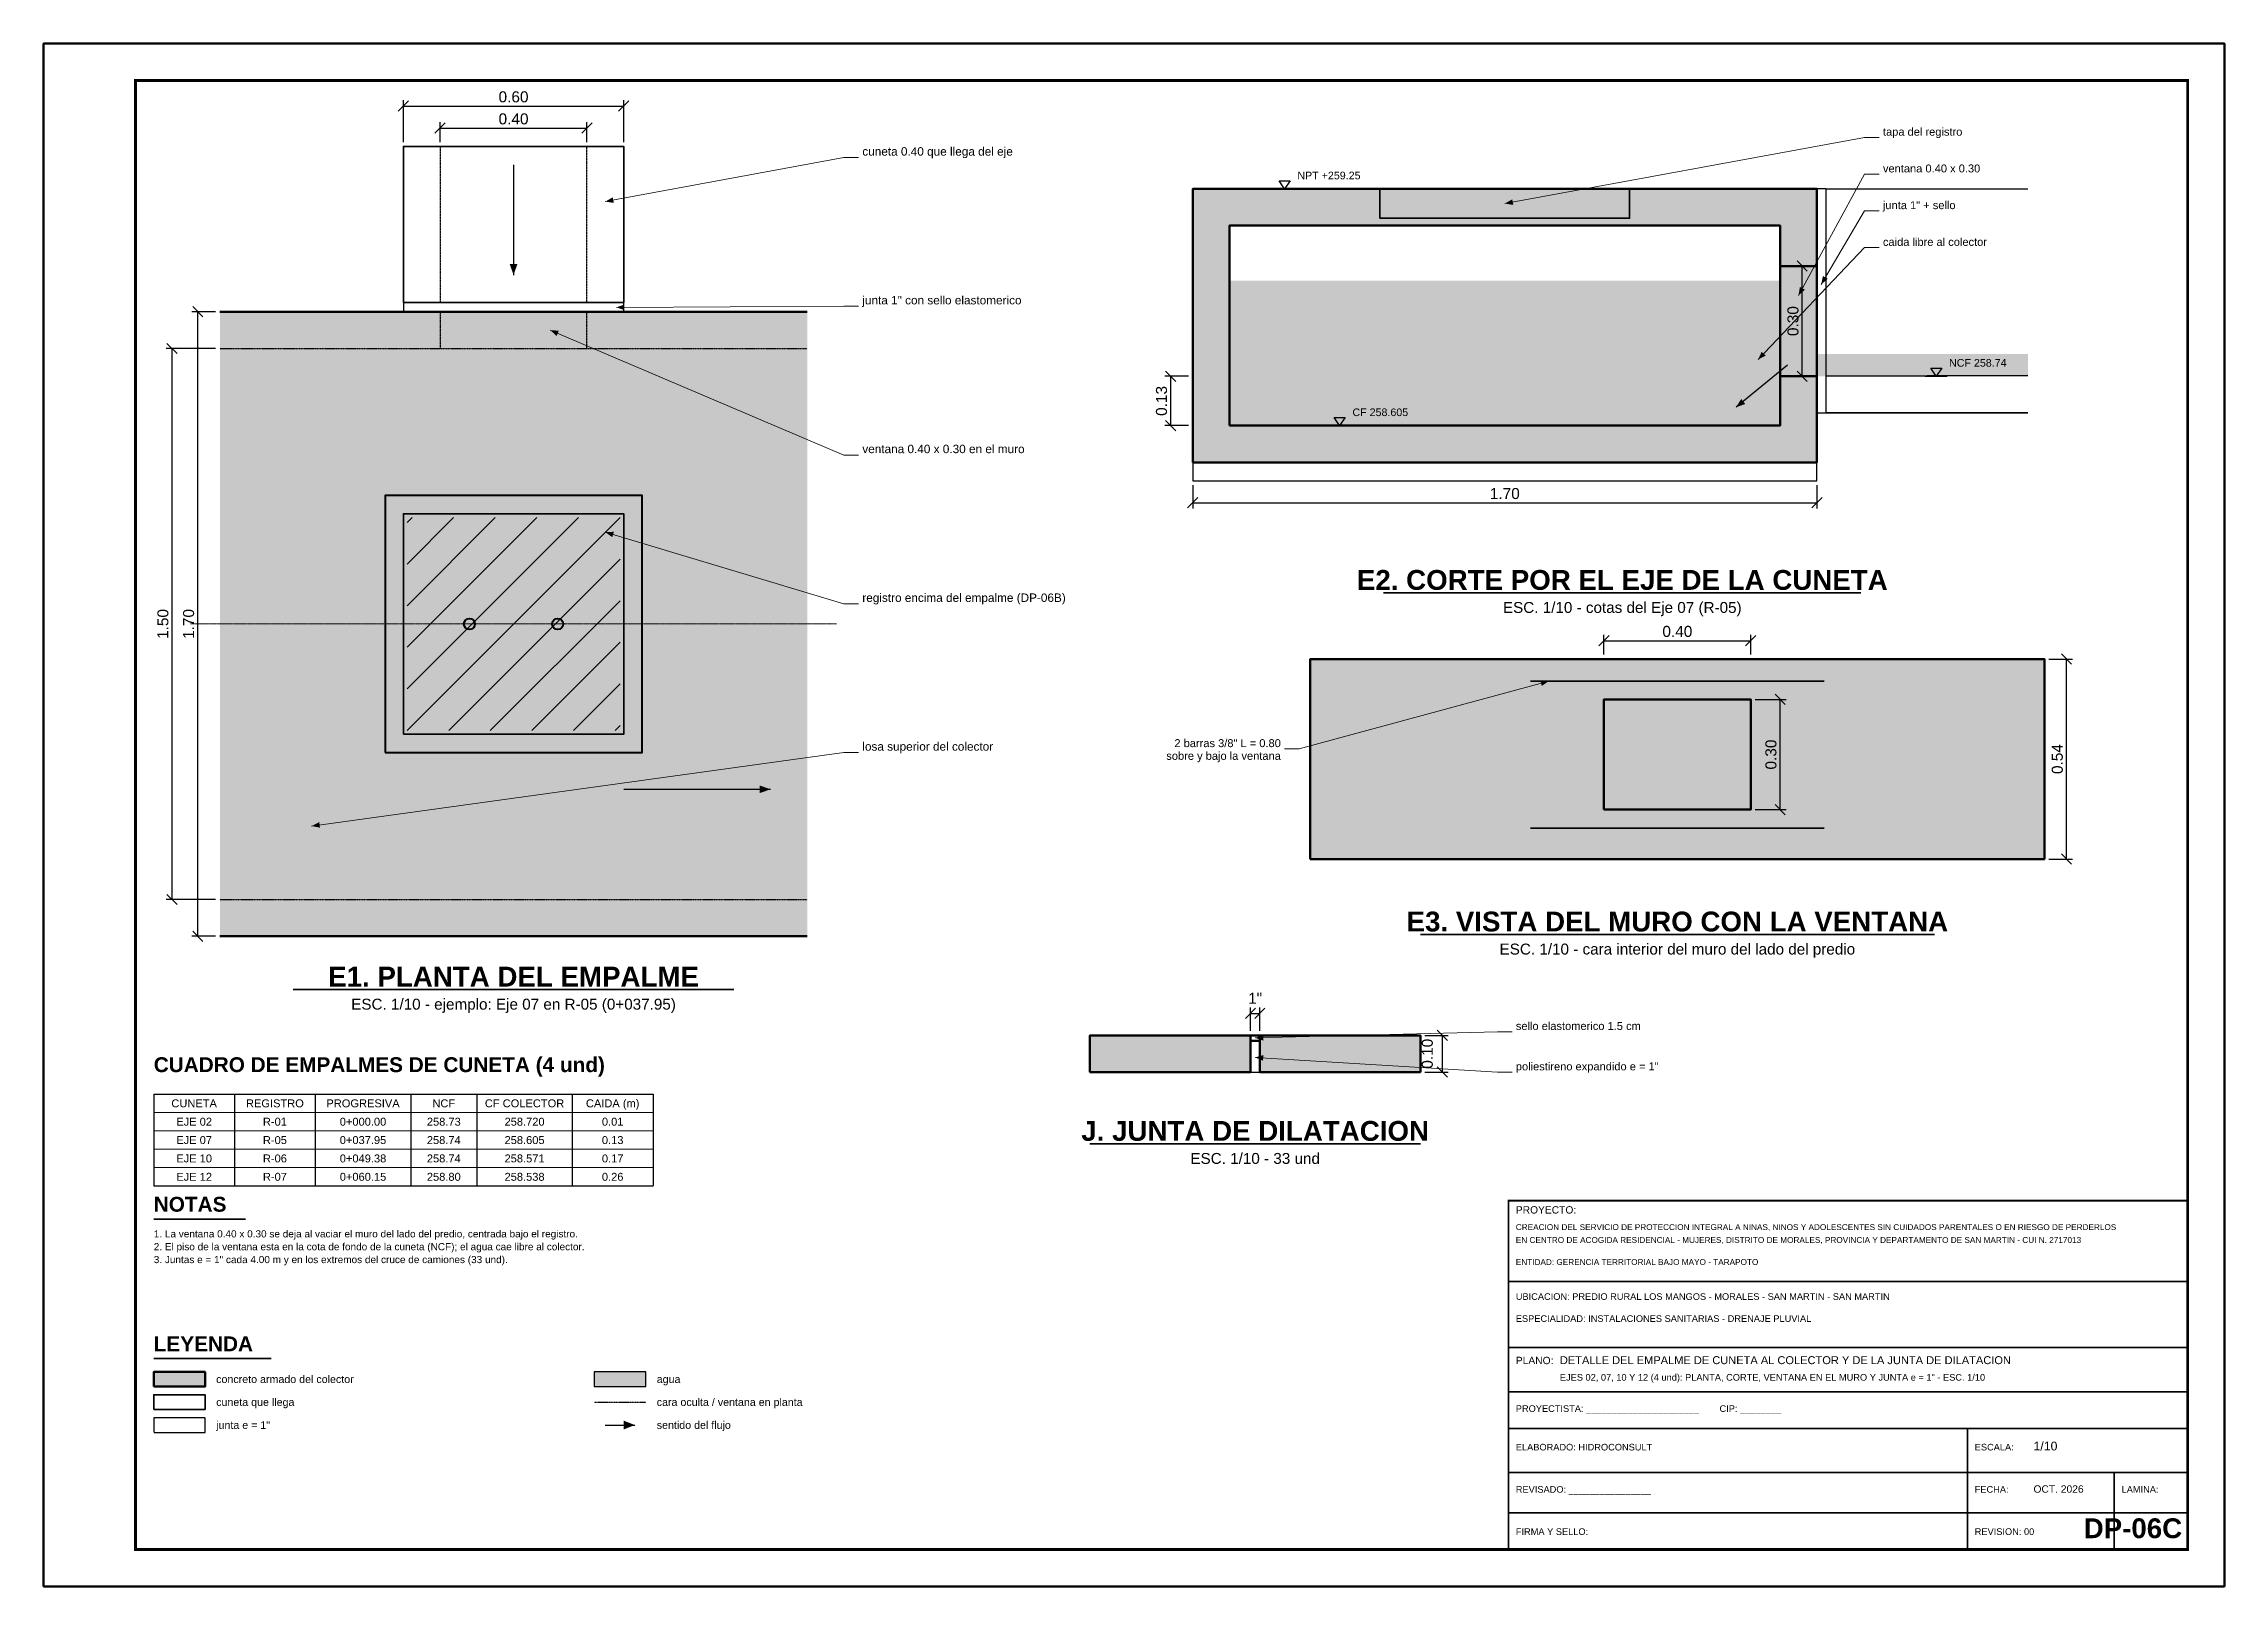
# Paper-space layout 'DP-06C' of a CAD drawing. Header units: metres, sheet in millimetres. Extents: x 0 to 594, y 0 to 420.
# The model-space entities are those that its viewports show. They can reach past a viewport. Long polylines and large blocks are cut down to what shows.
import ezdxf
from ezdxf.enums import TextEntityAlignment as Align

# ---------------------------------------------------------------- set-up
doc = ezdxf.new("R2010")
doc.units = ezdxf.units.M
doc.header["$LTSCALE"] = 0.25
for name, pattern in [('CENTER', [5.08, 3.175, -0.635, 0.635, -0.635]), ('DASHED', [1.524, 1.27, -0.254]), ('HIDDEN', [0.375, 0.25, -0.125])]:
    doc.linetypes.add(name, pattern=pattern)
for name, color, linetype, lineweight in [('ACERO', 1, 'CONTINUOUS', 35), ('CONCRETO', 250, 'CONTINUOUS', 50), ('CONCRETO-OCULTO', 8, 'HIDDEN', 25), ('CORTES', 6, 'CONTINUOUS', 50), ('COTAS', 94, 'CONTINUOUS', 18), ('CUNETA', 3, 'CONTINUOUS', 35), ('EJE-COLECTOR', 1, 'CENTER', 18), ('GRILLA', 9, 'CONTINUOUS', 13), ('LLAMADAS', 30, 'CONTINUOUS', 18), ('MARCO', 7, 'CONTINUOUS', 50), ('MARCO-METALICO', 32, 'CONTINUOUS', 40), ('REGISTRO', 32, 'CONTINUOUS', 35), ('REGISTRO-TAPA', 30, 'CONTINUOUS', 18), ('ROTULO', 7, 'CONTINUOUS', 35), ('TERRENO', 7, 'CONTINUOUS', 30), ('TITULOS', 160, 'CONTINUOUS', 35)]:
    doc.layers.add(name, color=color, linetype=linetype, lineweight=lineweight)
doc.layers.add('AGUA-RELLENO', color=150, linetype='CONTINUOUS', true_color=0xcde4f6)
doc.layers.add('CONCRETO-ACHURADO', color=8, linetype='CONTINUOUS', true_color=0xe2e2e2)
for name, color, linetype in [('CUNETA-OCULTA', 3, 'HIDDEN'), ('FLUJO', 150, 'CONTINUOUS'), ('JUNTAS', 8, 'DASHED'), ('LEYENDA', 7, 'CONTINUOUS'), ('NIVELES', 7, 'CONTINUOUS'), ('ROTULO-TEXTO', 7, 'CONTINUOUS'), ('SOLADO', 8, 'CONTINUOUS'), ('TEXTOS', 7, 'CONTINUOUS'), ('TEXTOS-NOTAS', 7, 'CONTINUOUS')]:
    doc.layers.add(name, color=color, linetype=linetype)
doc.styles.get("Standard").update_dxf_attribs({"font": 'arial.ttf'})
doc.styles.add('TITULOS', font='arialbd.ttf')
doc.dimstyles.new('COT-10', dxfattribs={"dimscale": 0.01, "dimtxt": 3, "dimasz": 2.2, "dimexe": 1.6, "dimexo": 1.2, "dimgap": 1, "dimtad": 1, "dimzin": 0, "dimdsep": 46, "dimtxsty": 'Standard', "dimtsz": 1.4, "dimcen": 2.5, "dimclrd": 256, "dimclre": 256, "dimclrt": 7, "dimazin": 3, "dimtfac": 1, "dimtmove": 0, "dimatfit": 3})

# ---------------------------------------------------------------- blocks, each defined once
blk = doc.blocks.new('REGISTRO-PLANTA')
at = {"layer": 'MARCO-METALICO'}
blk.add_lwpolyline([(-0.35, -0.35), (0.35, -0.35), (0.35, 0.35), (-0.35, 0.35)], close=True, dxfattribs=at)
for centre in [(-0.12, 0), (0.12, 0)]:
    blk.add_circle(centre, 0.015, dxfattribs=at)
at = {"layer": 'REGISTRO'}
blk.add_lwpolyline([(-0.3, -0.3), (0.3, -0.3), (0.3, 0.3), (-0.3, 0.3)], close=True, dxfattribs=at)
at = {"layer": 'REGISTRO-TAPA'}
for p, q in [((-0.29, 0.2765), (-0.2765, 0.29)), ((-0.29, 0.1632), (-0.1632, 0.29)), ((-0.29, 0.0499), (-0.0499, 0.29)), ((-0.29, -0.0634), (0.0634, 0.29)), ((-0.29, -0.1767), (0.1767, 0.29)), ((-0.29, -0.29), (0.29, 0.29)), ((-0.1767, -0.29), (0.29, 0.1767)), ((-0.0634, -0.29), (0.29, 0.0634)), ((0.0499, -0.29), (0.29, -0.0499)), ((0.1632, -0.29), (0.29, -0.1632)), ((0.2765, -0.29), (0.29, -0.2765))]:
    blk.add_line(p, q, dxfattribs=at)
blk = doc.blocks.new('_OBLIQUE')
at = {"color": 0, "linetype": 'BYBLOCK'}
blk.add_line((-0.5, -0.5), (0.5, 0.5), dxfattribs=at)
blk = doc.blocks.new('*D131')
for p, q in [((236.498, 3.5946), (236.454, 3.5946)), ((236.47, 3.2946), (236.47, 3.5946)), ((236.498, 3.2946), (236.454, 3.2946))]:
    blk.add_line(p, q)
at = {"layer": 'Defpoints'}
for p in [(236.51, 3.5946), (236.47, 3.2946), (236.51, 3.2946)]:
    blk.add_point(p, dxfattribs=at)
at = {"layer": 'COTAS', "xscale": 0.027999999999999997, "yscale": 0.027999999999999997, "rotation": 90}
for p in [(236.47, 3.5946), (236.47, 3.2946)]:
    blk.add_blockref('_OBLIQUE', p, dxfattribs=at)
at = {"layer": 'COTAS', "color": 7, "insert": (236.445, 3.4446), "char_height": 0.03, "attachment_point": 5, "rotation": 90}
blk.add_mtext('0.30', dxfattribs=at)
blk = doc.blocks.new('SIMB-NIVEL')
at = {"layer": 'NIVELES'}
blk.add_line((-3, 0), (3, 0), dxfattribs=at)
blk.add_lwpolyline([(0, 0), (-1.5, 2.2), (1.5, 2.2)], close=True, dxfattribs=at)
blk = doc.blocks.new('*D134')
for p, q in [((235.93, 2.5366), (235.93, 2.5906)), ((235.93, 2.5746), (236.33, 2.5746)), ((236.33, 2.5366), (236.33, 2.5906))]:
    blk.add_line(p, q)
at = {"layer": 'Defpoints'}
for p in [(235.93, 2.5746), (235.93, 2.5246), (236.33, 2.5246)]:
    blk.add_point(p, dxfattribs=at)
at = {"layer": 'COTAS', "xscale": 0.027999999999999997, "yscale": 0.027999999999999997}
for p in [(235.93, 2.5746), (236.33, 2.5746)]:
    blk.add_blockref('_OBLIQUE', p, dxfattribs=at)
at = {"layer": 'COTAS', "color": 7, "insert": (236.13, 2.5996), "char_height": 0.03, "attachment_point": 5}
blk.add_mtext('0.40', dxfattribs=at)
blk = doc.blocks.new('*D135')
for p, q in [((236.342, 2.4146), (236.426, 2.4146)), ((236.41, 2.1146), (236.41, 2.4146)), ((236.342, 2.1146), (236.426, 2.1146))]:
    blk.add_line(p, q)
at = {"layer": 'Defpoints'}
for p in [(236.33, 2.4146), (236.33, 2.1146), (236.41, 2.1146)]:
    blk.add_point(p, dxfattribs=at)
at = {"layer": 'COTAS', "xscale": 0.027999999999999997, "yscale": 0.027999999999999997, "rotation": 90}
for p in [(236.41, 2.4146), (236.41, 2.1146)]:
    blk.add_blockref('_OBLIQUE', p, dxfattribs=at)
at = {"layer": 'COTAS', "color": 7, "insert": (236.385, 2.2646), "char_height": 0.03, "attachment_point": 5, "rotation": 90}
blk.add_mtext('0.30', dxfattribs=at)
blk = doc.blocks.new('*D137')
for p, q in [((234.9673, 1.512), (234.9673, 1.576)), ((234.9673, 1.56), (234.9927, 1.56)), ((234.9927, 1.512), (234.9927, 1.576))]:
    blk.add_line(p, q)
at = {"layer": 'Defpoints'}
for p in [(234.9673, 1.56), (234.9673, 1.5), (234.9927, 1.5)]:
    blk.add_point(p, dxfattribs=at)
at = {"layer": 'COTAS', "xscale": 0.027999999999999997, "yscale": 0.027999999999999997}
for p in [(234.9673, 1.56), (234.9927, 1.56)]:
    blk.add_blockref('_OBLIQUE', p, dxfattribs=at)
at = {"layer": 'COTAS', "color": 7, "insert": (234.98, 1.601), "char_height": 0.03, "attachment_point": 5}
blk.add_mtext('1"', dxfattribs=at)
blk = doc.blocks.new('SIMB-FLECHA')
at = {"layer": 'FLUJO'}
blk.add_lwpolyline([(-4, 0), (4, 0)], dxfattribs=at)
blk.add_solid([(4, 0), (1, 1.2), (1, -1.2)], dxfattribs=at)

msp = doc.modelspace()

# ---------------------------------------------------------------- hatches: boundary and pattern name
at = {"layer": 'AGUA-RELLENO', "true_color": 0xcde4f6}
h = msp.add_hatch(color=7, dxfattribs=at)
h.dxf.hatch_style = 1
h.paths.add_polyline_path([(236.41, 3.2946), (236.51, 3.2946), (236.51, 3.5946), (236.41, 3.5946)])
h = msp.add_hatch(color=7, dxfattribs=at)
h.dxf.hatch_style = 1
h.paths.add_polyline_path([(234.91, 3.16), (236.41, 3.16), (236.41, 3.5544), (234.91, 3.5544)])
h = msp.add_hatch(color=7, dxfattribs=at)
h.dxf.hatch_style = 1
h.paths.add_polyline_path([(236.51, 3.2946), (237.085, 3.2946), (237.085, 3.3546), (236.51, 3.3546)])
h = msp.add_hatch(color=7, dxfattribs=at)
h.dxf.hatch_style = 1
h.paths.add_polyline_path([(235.93, 2.1146), (236.33, 2.1146), (236.33, 2.4146), (235.93, 2.4146)])
h = msp.add_hatch(color=7, dxfattribs=at)
h.dxf.hatch_style = 1
h.paths.add_polyline_path([(233.18, 0.544), (233.32, 0.544), (233.32, 0.584), (233.18, 0.584)])
at = {"layer": 'CONCRETO-ACHURADO', "true_color": 0xe2e2e2}
h = msp.add_hatch(color=7, dxfattribs=at)
h.dxf.hatch_style = 1
h.paths.add_polyline_path([(234.81, 3.06), (236.51, 3.06), (236.51, 3.8046), (234.81, 3.8046)])
h.paths.add_polyline_path([(234.91, 3.16), (236.41, 3.16), (236.41, 3.7046), (234.91, 3.7046)], flags=16)
h = msp.add_hatch(color=7, dxfattribs=at)
h.dxf.hatch_style = 1
h.paths.add_polyline_path([(232.16, 1.77), (233.76, 1.77), (233.76, 3.47), (232.16, 3.47)])
h = msp.add_hatch(color=7, dxfattribs=at)
h.dxf.hatch_style = 1
h.paths.add_polyline_path([(235.13, 1.98), (237.13, 1.98), (237.13, 2.5246), (235.13, 2.5246)])
h = msp.add_hatch(color=7, dxfattribs=at)
h.dxf.hatch_style = 1
h.paths.add_polyline_path([(234.53, 1.4), (234.9673, 1.4), (234.9673, 1.5), (234.53, 1.5)])
h = msp.add_hatch(color=7, dxfattribs=at)
h.dxf.hatch_style = 1
h.paths.add_polyline_path([(234.9927, 1.4), (235.43, 1.4), (235.43, 1.5), (234.9927, 1.5)])
h = msp.add_hatch(color=7, dxfattribs=at)
h.dxf.hatch_style = 1
h.paths.add_polyline_path([(231.98, 0.544), (232.12, 0.544), (232.12, 0.584), (231.98, 0.584)])

# ---------------------------------------------------------------- linework, layer by layer
at = {"layer": 'ACERO'}
for p, q in [((235.73, 2.4646), (236.53, 2.4646)), ((235.73, 2.0646), (236.53, 2.0646))]:
    msp.add_line(p, q, dxfattribs=at)
at = {"layer": 'AGUA-RELLENO'}
msp.add_lwpolyline([(233.18, 0.544), (233.32, 0.544), (233.32, 0.584), (233.18, 0.584)], close=True, dxfattribs=at)
at = {"layer": 'CONCRETO'}
for p, q in [((232.16, 3.47), (233.76, 3.47)), ((232.16, 1.77), (233.76, 1.77))]:
    msp.add_line(p, q, dxfattribs=at)
for points in [[(234.81, 3.06), (236.51, 3.06), (236.51, 3.8046), (234.81, 3.8046)], [(234.91, 3.16), (236.41, 3.16), (236.41, 3.7046), (234.91, 3.7046)], [(236.41, 3.2946), (236.51, 3.2946), (236.51, 3.5946), (236.41, 3.5946)], [(235.13, 1.98), (237.13, 1.98), (237.13, 2.5246), (235.13, 2.5246)], [(235.93, 2.1146), (236.33, 2.1146), (236.33, 2.4146), (235.93, 2.4146)], [(234.53, 1.4), (234.9673, 1.4), (234.9673, 1.5), (234.53, 1.5)], [(234.9927, 1.4), (235.43, 1.4), (235.43, 1.5), (234.9927, 1.5)], [(231.98, 0.544), (232.12, 0.544), (232.12, 0.584), (231.98, 0.584)]]:
    msp.add_lwpolyline(points, close=True, dxfattribs=at)
at = {"layer": 'CONCRETO-OCULTO'}
for p, q in [((232.16, 3.37), (233.76, 3.37)), ((232.16, 1.87), (233.76, 1.87)), ((233.18, 0.5016), (233.32, 0.5016))]:
    msp.add_line(p, q, dxfattribs=at)
msp.add_lwpolyline([(232.76, 3.37), (233.16, 3.37), (233.16, 3.47), (232.76, 3.47)], close=True, dxfattribs=at)
at = {"layer": 'CORTES'}
msp.add_lwpolyline([(234.9673, 1.485), (234.9927, 1.485), (234.9927, 1.5), (234.9673, 1.5)], close=True, dxfattribs=at)
at = {"layer": 'CUNETA'}
for points in [[(232.66, 3.495), (233.26, 3.495), (233.26, 3.92), (232.66, 3.92)], [(231.98, 0.4816), (232.12, 0.4816), (232.12, 0.5216), (231.98, 0.5216)]]:
    msp.add_lwpolyline(points, close=True, dxfattribs=at)
for points in [[(236.535, 3.2946), (237.085, 3.2966)], [(236.535, 3.1946), (237.085, 3.1946)]]:
    msp.add_lwpolyline(points, dxfattribs=at)
at = {"layer": 'CUNETA-OCULTA'}
msp.add_lwpolyline([(232.76, 3.495), (233.16, 3.495), (233.16, 3.92), (232.76, 3.92)], close=True, dxfattribs=at)
at = {"layer": 'EJE-COLECTOR'}
msp.add_line((232.08, 2.62), (233.84, 2.62), dxfattribs=at)
at = {"layer": 'FLUJO'}
for p, q in [((232.96, 3.87), (232.96, 3.57)), ((236.43, 3.3246), (236.29, 3.21)), ((233.26, 2.17), (233.66, 2.17))]:
    msp.add_line(p, q, dxfattribs=at)
for points in [[(232.96, 3.57), (232.9705, 3.6), (232.9495, 3.6)], [(236.29, 3.21), (236.3149, 3.2191), (236.3038, 3.2326)], [(233.66, 2.17), (233.63, 2.1805), (233.63, 2.1595)]]:
    msp.add_solid(points, dxfattribs=at)
at = {"layer": 'GRILLA'}
for p, q in [((231.98, 1.29), (233.34, 1.29)), ((231.98, 1.24), (233.34, 1.24)), ((231.98, 1.19), (233.34, 1.19)), ((231.98, 1.14), (233.34, 1.14))]:
    msp.add_line(p, q, dxfattribs=at)
at = {"layer": 'JUNTAS'}
for points in [[(236.51, 3.1946), (236.535, 3.1946), (236.535, 3.8046), (236.51, 3.8046)], [(232.66, 3.47), (233.26, 3.47), (233.26, 3.495), (232.66, 3.495)], [(234.9673, 1.4), (234.9927, 1.4), (234.9927, 1.485), (234.9673, 1.485)], [(231.98, 0.4192), (232.12, 0.4192), (232.12, 0.4592), (231.98, 0.4592)]]:
    msp.add_lwpolyline(points, close=True, dxfattribs=at)
at = {"layer": 'LLAMADAS'}
for p, q in [((236.64, 3.9446), (235.66, 3.7646)), ((236.68, 3.9446), (236.64, 3.9446)), ((233.86, 3.89), (233.21, 3.77)), ((233.9, 3.89), (233.86, 3.89)), ((236.64, 3.8446), (236.46, 3.5146)), ((236.68, 3.8446), (236.64, 3.8446)), ((236.64, 3.7446), (236.522, 3.5446)), ((236.68, 3.7446), (236.64, 3.7446)), ((236.64, 3.6446), (236.35, 3.34)), ((236.68, 3.6446), (236.64, 3.6446)), ((233.86, 3.485), (233.24, 3.482)), ((233.9, 3.485), (233.86, 3.485)), ((233.86, 3.08), (233.06, 3.42)), ((233.9, 3.08), (233.86, 3.08)), ((233.86, 2.675), (233.21, 2.87)), ((233.9, 2.675), (233.86, 2.675)), ((235.1, 2.28), (235.78, 2.4646)), ((233.86, 2.27), (232.41, 2.07)), ((233.9, 2.27), (233.86, 2.27)), ((235.06, 2.28), (235.1, 2.28)), ((235.64, 1.51), (234.98, 1.493)), ((235.68, 1.51), (235.64, 1.51)), ((235.64, 1.4), (234.98, 1.44)), ((235.68, 1.4), (235.64, 1.4))]:
    msp.add_line(p, q, dxfattribs=at)
for points in [[(233.21, 3.77), (233.233, 3.7664), (233.2302, 3.7816)], [(235.66, 3.7646), (235.683, 3.761), (235.6802, 3.7762)], [(236.522, 3.5446), (236.5398, 3.5596), (236.5265, 3.5675)], [(236.46, 3.5146), (236.4773, 3.5302), (236.4638, 3.5376)], [(233.24, 3.482), (233.262, 3.4744), (233.262, 3.4898)], [(233.06, 3.42), (233.0772, 3.4043), (233.0833, 3.4185)], [(236.35, 3.34), (236.3707, 3.3506), (236.3596, 3.3612)], [(233.21, 2.87), (233.2289, 2.8563), (233.2333, 2.8711)], [(235.78, 2.4646), (235.7568, 2.4663), (235.7608, 2.4514)], [(232.41, 2.07), (232.4328, 2.0654), (232.4307, 2.0806)], [(234.98, 1.493), (235.0022, 1.4859), (235.0018, 1.5013)], [(234.98, 1.44), (235.0015, 1.431), (235.0024, 1.4464)]]:
    msp.add_solid(points, dxfattribs=at)
at = {"layer": 'MARCO'}
msp.add_lwpolyline([(231.68, 0), (237.62, 0), (237.62, 4.2), (231.68, 4.2)], close=True, dxfattribs=at)
at = {"layer": 'MARCO', "const_width": 0.008}
msp.add_lwpolyline([(231.93, 0.1), (237.52, 0.1), (237.52, 4.1), (231.93, 4.1)], close=True, dxfattribs=at)
at = {"layer": 'REGISTRO'}
msp.add_lwpolyline([(235.32, 3.7246), (236, 3.7246), (236, 3.8046), (235.32, 3.8046)], close=True, dxfattribs=at)
at = {"layer": 'ROTULO'}
for p, q in [((235.67, 0.83), (237.52, 0.83)), ((235.67, 0.65), (237.52, 0.65)), ((235.67, 0.53), (237.52, 0.53)), ((235.67, 0.43), (237.52, 0.43)), ((236.92, 0.43), (236.92, 0.1)), ((235.67, 0.31), (237.52, 0.31)), ((237.32, 0.31), (237.32, 0.1)), ((235.67, 0.2), (237.52, 0.2))]:
    msp.add_line(p, q, dxfattribs=at)
at = {"layer": 'ROTULO', "const_width": 0.005}
msp.add_lwpolyline([(235.67, 0.1), (237.52, 0.1), (237.52, 1.05), (235.67, 1.05)], close=True, dxfattribs=at)
at = {"layer": 'SOLADO'}
msp.add_lwpolyline([(234.81, 3.01), (236.51, 3.01), (236.51, 3.06), (234.81, 3.06)], close=True, dxfattribs=at)
at = {"layer": 'TERRENO'}
msp.add_lwpolyline([(236.535, 3.8046), (237.085, 3.8046)], dxfattribs=at)
at = {"layer": 'TEXTOS'}
for p, q in [((231.98, 1.34), (233.34, 1.34)), ((231.98, 1.34), (231.98, 1.09)), ((232.2, 1.34), (232.2, 1.09)), ((232.42, 1.34), (232.42, 1.09)), ((232.68, 1.34), (232.68, 1.09)), ((232.86, 1.34), (232.86, 1.09)), ((233.12, 1.34), (233.12, 1.09)), ((233.34, 1.34), (233.34, 1.09)), ((231.98, 1.09), (233.34, 1.09))]:
    msp.add_line(p, q, dxfattribs=at)
at = {"layer": 'TITULOS'}
for p, q in [((235.33, 2.705), (236.63, 2.705)), ((235.43, 1.775), (236.83, 1.775)), ((232.36, 1.625), (233.56, 1.625)), ((234.53, 1.205), (235.43, 1.205)), ((231.98, 1), (232.23, 1)), ((231.98, 0.62), (232.3, 0.62))]:
    msp.add_line(p, q, dxfattribs=at)

# ---------------------------------------------------------------- block references
msp.add_blockref('REGISTRO-PLANTA', (232.96, 2.62))
at = {"xscale": 0.01, "yscale": 0.01}
msp.add_blockref('SIMB-FLECHA', (233.25, 0.4392), dxfattribs=at)
at = {"layer": 'NIVELES', "xscale": 0.01, "yscale": 0.01}
for p in [(235.06, 3.8046), (236.835, 3.2946), (235.21, 3.16)]:
    msp.add_blockref('SIMB-NIVEL', p, dxfattribs=at)

# ---------------------------------------------------------------- texts
at = {"layer": 'LEYENDA'}
for s, p in [('concreto armado del colector', (232.15, 0.564)), ('agua', (233.35, 0.564)), ('cuneta que llega', (232.15, 0.5016)), ('cara oculta / ventana en planta', (233.35, 0.5016)), ('junta e = 1"', (232.15, 0.4392)), ('sentido del flujo', (233.35, 0.4392))]:
    msp.add_text(s, height=0.0208, dxfattribs=at).set_placement(p, align=Align.MIDDLE_LEFT)
at = {"layer": 'NIVELES'}
for s, p in [('NPT +259.25', (235.095, 3.8306)), ('NCF 258.74', (236.87, 3.3206)), ('CF 258.605', (235.245, 3.186))]:
    msp.add_text(s, height=0.0208, dxfattribs=at).set_placement(p)
at = {"layer": 'ROTULO-TEXTO'}
for s, height, p in [('PROYECTO:', 0.02, (235.69, 1.015)), ('CREACION DEL SERVICIO DE PROTECCION INTEGRAL A NINAS, NINOS Y ADOLESCENTES SIN CUIDADOS PARENTALES O EN RIESGO DE PERDERLOS', 0.016, (235.69, 0.97)), ('EN CENTRO DE ACOGIDA RESIDENCIAL - MUJERES, DISTRITO DE MORALES, PROVINCIA Y DEPARTAMENTO DE SAN MARTIN - CUI N. 2717013', 0.016, (235.69, 0.935)), ('ENTIDAD: GERENCIA TERRITORIAL BAJO MAYO - TARAPOTO', 0.016, (235.69, 0.875)), ('UBICACION: PREDIO RURAL LOS MANGOS - MORALES - SAN MARTIN - SAN MARTIN', 0.018, (235.69, 0.78)), ('ESPECIALIDAD: INSTALACIONES SANITARIAS - DRENAJE PLUVIAL', 0.018, (235.69, 0.72)), ('PLANO:', 0.02, (235.69, 0.605)), ('DETALLE DEL EMPALME DE CUNETA AL COLECTOR Y DE LA JUNTA DE DILATACION', 0.021565, (235.81, 0.605)), ('EJES 02, 07, 10 Y 12 (4 und): PLANTA, CORTE, VENTANA EN EL MURO Y JUNTA e = 1" - ESC. 1/10', 0.018, (235.81, 0.56)), ('PROYECTISTA: ______________________        CIP: ________', 0.018, (235.69, 0.475)), ('ELABORADO: HIDROCONSULT', 0.018, (235.69, 0.37)), ('ESCALA:', 0.018, (236.94, 0.37)), ('1/10', 0.024, (237.1, 0.37)), ('REVISADO: ________________', 0.018, (235.69, 0.255)), ('FECHA:', 0.018, (236.94, 0.255)), ('OCT. 2026', 0.02, (237.1, 0.255)), ('LAMINA:', 0.018, (237.34, 0.255)), ('FIRMA Y SELLO:', 0.018, (235.69, 0.14)), ('REVISION: 00', 0.018, (236.94, 0.14))]:
    msp.add_text(s, height=height, dxfattribs=at).set_placement(p)
at = {"layer": 'TEXTOS'}
for s, height, p in [('tapa del registro', 0.0216, (236.69, 3.9494)), ('cuneta 0.40 que llega del eje', 0.02295, (233.91, 3.8951)), ('ventana 0.40 x 0.30', 0.0216, (236.69, 3.8494)), ('junta 1" + sello', 0.0216, (236.69, 3.7494)), ('caida libre al colector', 0.0216, (236.69, 3.6494)), ('junta 1" con sello elastomerico', 0.02295, (233.91, 3.4901)), ('ventana 0.40 x 0.30 en el muro', 0.02295, (233.91, 3.0851)), ('registro encima del empalme (DP-06B)', 0.02295, (233.91, 2.6801)), ('losa superior del colector', 0.02295, (233.91, 2.2751)), ('sello elastomerico 1.5 cm', 0.0216, (235.69, 1.5148)), ('poliestireno expandido e = 1"', 0.0216, (235.69, 1.4048))]:
    msp.add_text(s, height=height, dxfattribs=at).set_placement(p)
for s, height, p in [('ESC. 1/10 - cotas del Eje 07 (R-05)', 0.0297, (235.98, 2.665)), ('ESC. 1/10 - cara interior del muro del lado del predio', 0.0297, (236.13, 1.735)), ('ESC. 1/10 - ejemplo: Eje 07 en R-05 (0+037.95)', 0.0297, (232.96, 1.585)), ('CUNETA', 0.0216, (232.09, 1.315)), ('REGISTRO', 0.0216, (232.31, 1.315)), ('PROGRESIVA', 0.0216, (232.55, 1.315)), ('NCF', 0.0216, (232.77, 1.315)), ('CF COLECTOR', 0.0216, (232.99, 1.315)), ('CAIDA (m)', 0.0216, (233.23, 1.315)), ('EJE 02', 0.0216, (232.09, 1.265)), ('R-01', 0.0216, (232.31, 1.265)), ('0+000.00', 0.0216, (232.55, 1.265)), ('258.73', 0.0216, (232.77, 1.265)), ('258.720', 0.0216, (232.99, 1.265)), ('0.01', 0.0216, (233.23, 1.265)), ('EJE 07', 0.0216, (232.09, 1.215)), ('R-05', 0.0216, (232.31, 1.215)), ('0+037.95', 0.0216, (232.55, 1.215)), ('258.74', 0.0216, (232.77, 1.215)), ('258.605', 0.0216, (232.99, 1.215)), ('0.13', 0.0216, (233.23, 1.215)), ('EJE 10', 0.0216, (232.09, 1.165)), ('R-06', 0.0216, (232.31, 1.165)), ('0+049.38', 0.0216, (232.55, 1.165)), ('258.74', 0.0216, (232.77, 1.165)), ('258.571', 0.0216, (232.99, 1.165)), ('0.17', 0.0216, (233.23, 1.165)), ('ESC. 1/10 - 33 und', 0.0297, (234.98, 1.165)), ('EJE 12', 0.0216, (232.09, 1.115)), ('R-07', 0.0216, (232.31, 1.115)), ('0+060.15', 0.0216, (232.55, 1.115)), ('258.80', 0.0216, (232.77, 1.115)), ('258.538', 0.0216, (232.99, 1.115)), ('0.26', 0.0216, (233.23, 1.115))]:
    msp.add_text(s, height=height, dxfattribs=at).set_placement(p, align=Align.MIDDLE_CENTER)
for s, p in [('sobre y bajo la ventana', (235.05, 2.2502)), ('2 barras 3/8" L = 0.80', (235.05, 2.2848))]:
    msp.add_text(s, height=0.0216, dxfattribs=at).set_placement(p, align=Align.RIGHT)
at = {"layer": 'TEXTOS-NOTAS'}
for s, p in [('1. La ventana 0.40 x 0.30 se deja al vaciar el muro del lado del predio, centrada bajo el registro.', (231.98, 0.95)), ('3. Juntas e = 1" cada 4.00 m y en los extremos del cruce de camiones (33 und).', (231.98, 0.88)), ('2. El piso de la ventana esta en la cota de fondo de la cuneta (NCF); el agua cae libre al colector.', (231.98, 0.915))]:
    msp.add_text(s, height=0.0195, dxfattribs=at).set_placement(p)
at = {"layer": 'TITULOS', "style": 'TITULOS'}
for s, p in [('E2. CORTE POR EL EJE DE LA CUNETA', (235.98, 2.74)), ('E3. VISTA DEL MURO CON LA VENTANA', (236.13, 1.81)), ('E1. PLANTA DEL EMPALME', (232.96, 1.66)), ('J. JUNTA DE DILATACION', (234.98, 1.24))]:
    msp.add_text(s, height=0.054, dxfattribs=at).set_placement(p, align=Align.MIDDLE_CENTER)
for s, p in [('CUADRO DE EMPALMES DE CUNETA (4 und)', (231.98, 1.4)), ('NOTAS', (231.98, 1.02)), ('LEYENDA', (231.98, 0.64))]:
    msp.add_text(s, height=0.0405, dxfattribs=at).set_placement(p)
msp.add_text('DP-06C', height=0.054, dxfattribs=at).set_placement((237.505, 0.115), align=Align.BOTTOM_RIGHT)

# ---------------------------------------------------------------- dimensions: what is measured, and where the dimension line sits
at = {"layer": 'COTAS'}
for base, p1, p2 in [((232.66, 4.03), (232.66, 3.92), (233.26, 3.92)), ((232.76, 3.97), (232.76, 3.92), (233.16, 3.92)), ((234.81, 2.95), (234.81, 3.01), (236.51, 3.01))]:
    msp.add_linear_dim(base=base, p1=p1, p2=p2, dimstyle='COT-10', dxfattribs=at).render()
for base, p1, p2, picture, middle in [((236.47, 3.2946), (236.51, 3.2946), (236.51, 3.5946), '*D131', (236.445, 3.4446)), ((236.41, 2.1146), (236.33, 2.1146), (236.33, 2.4146), '*D135', (236.385, 2.2646))]:
    dim = msp.add_linear_dim(base=base, p1=p1, p2=p2, angle=90, dimstyle='COT-10', dxfattribs=at)
    dim.commit()
    dim.dimension.update_dxf_attribs({"geometry": picture, "text_midpoint": middle})
for base, p1, p2 in [((232.1, 1.77), (232.16, 1.77), (232.16, 3.47)), ((232.03, 1.87), (232.16, 1.87), (232.16, 3.37)), ((234.75, 3.16), (234.81, 3.16), (234.81, 3.2946)), ((237.19, 1.98), (237.13, 1.98), (237.13, 2.5246)), ((235.49, 1.4), (235.43, 1.4), (235.43, 1.5))]:
    msp.add_linear_dim(base=base, p1=p1, p2=p2, angle=90, dimstyle='COT-10', dxfattribs=at).render()
dim = msp.add_linear_dim(base=(235.93, 2.5746), p1=(235.93, 2.5246), p2=(236.33, 2.5246), dimstyle='COT-10', dxfattribs=at)
dim.commit()
dim.dimension.update_dxf_attribs({"geometry": '*D134', "text_midpoint": (236.13, 2.5996)})
dim = msp.add_linear_dim(base=(234.9673, 1.56), p1=(234.9673, 1.5), p2=(234.9927, 1.5), text='1"', dimstyle='COT-10', dxfattribs=at)
dim.commit()
dim.dimension.update_dxf_attribs({"geometry": '*D137', "text_midpoint": (234.98, 1.601)})

psp = doc.layouts.new('DP-06C')

# ---------------------------------------------------------------- viewports
at = {"layer": 'MARCO'}
psp.add_viewport(center=(297, 210), size=(594, 420), view_center_point=(234.65, 2.1), view_height=4.2, dxfattribs=at)

doc.saveas('drawing.dxf')
